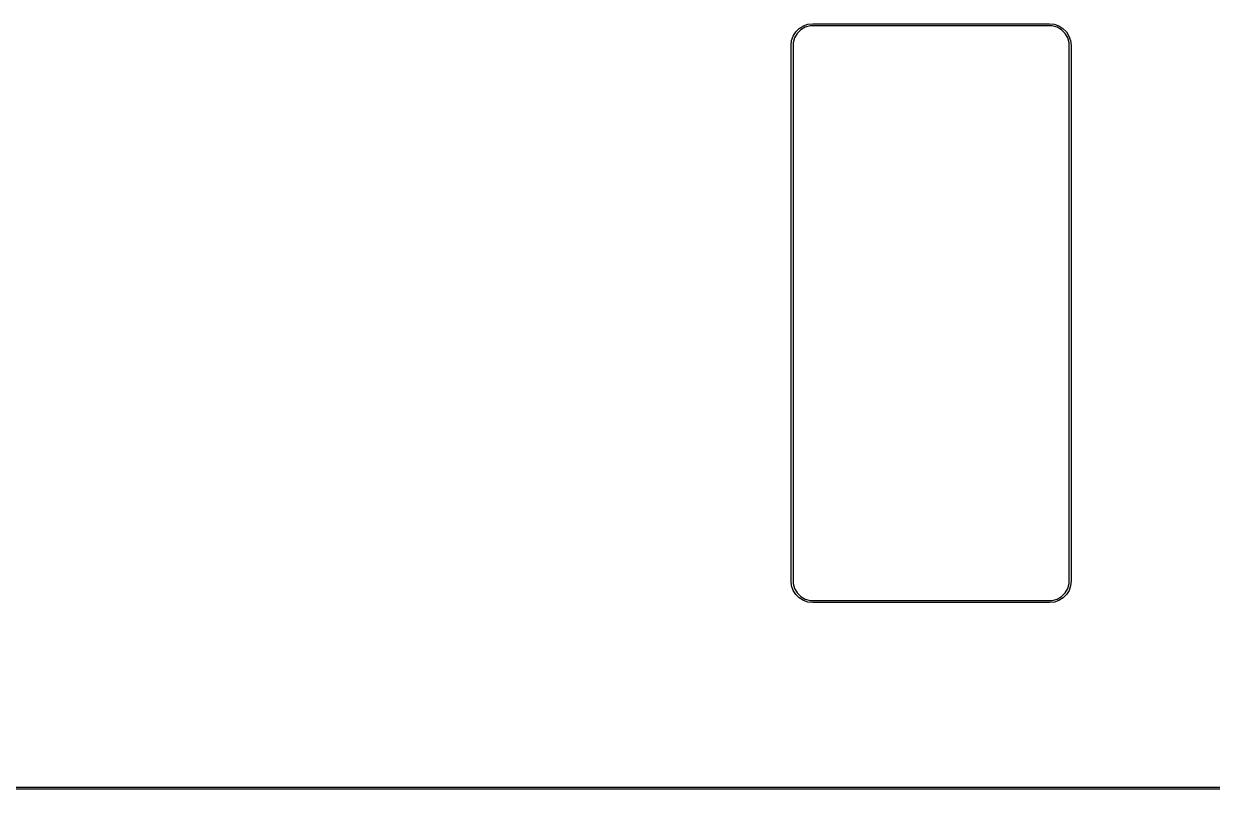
# Model space of a CAD drawing. Header units: millimetres. Extents: x 53 to 494, y -224 to -59.
# Drawn here: x 216.69 to 245.54, y -224.06 to -205.49 of the extents above; entities that cross this region are included whole.
import ezdxf

# ---------------------------------------------------------------- set-up
doc = ezdxf.new("R2010")
doc.units = ezdxf.units.MM
for name, color, linetype, true_color in [('Edge.Cuts', 254, 'CONTINUOUS', 0xd0d2cd), ('F.Courtyard', 6, 'CONTINUOUS', 0xff26e2), ('User.Eco2', 31, 'CONTINUOUS', 0xd8c852)]:
    doc.layers.add(name, color=color, linetype=linetype, true_color=true_color)

msp = doc.modelspace()

# ---------------------------------------------------------------- linework, layer by layer
at = {"layer": 'Edge.Cuts', "linetype": 'CONTINUOUS'}
for p, q in [((235.370051, -205.782217), (235.432599, -205.682678)), ((235.462965, -205.718353), (235.400429, -205.826664)), ((235.432599, -205.682678), (235.515727, -205.59955)), ((235.551402, -205.629916), (235.462965, -205.718353)), ((235.515727, -205.59955), (235.615266, -205.537002)), ((235.659713, -205.56738), (235.551402, -205.629916)), ((235.615266, -205.537002), (235.726228, -205.49817)), ((235.780518, -205.535005), (235.659713, -205.56738)), ((235.726228, -205.49817), (235.843048, -205.485001)), ((235.843052, -205.535001), (235.780518, -205.535005)), ((235.843048, -205.485001), (235.84305, -205.485001)), ((235.84305, -205.485001), (241.591839, -205.485001)), ((241.591839, -205.535001), (235.843052, -205.535001)), ((241.591839, -205.485001), (241.708663, -205.498163)), ((241.654374, -205.535), (241.591839, -205.535001)), ((241.775183, -205.56737), (241.654374, -205.535)), ((241.708663, -205.498163), (241.819629, -205.536991)), ((241.883497, -205.629905), (241.775183, -205.56737)), ((241.819629, -205.536991), (241.919172, -205.599538)), ((241.971935, -205.718343), (241.883497, -205.629905)), ((241.919172, -205.599538), (242.002302, -205.682668)), ((242.03447, -205.826657), (241.971935, -205.718343)), ((242.002302, -205.682668), (242.064849, -205.782211)), ((235.31805, -206.009999), (235.331219, -205.893179)), ((235.31805, -206.010001), (235.31805, -206.009999)), ((235.31805, -219.010001), (235.31805, -206.010001)), ((235.331219, -205.893179), (235.370051, -205.782217)), ((235.368054, -205.947469), (235.36805, -206.009999)), ((235.36805, -206.009999), (235.36805, -206.010001)), ((235.36805, -206.010001), (235.36805, -219.009999)), ((235.400429, -205.826664), (235.368054, -205.947469)), ((242.06684, -205.947466), (242.03447, -205.826657)), ((242.064849, -205.782211), (242.103677, -205.893177)), ((242.066839, -206.010001), (242.06684, -205.947466)), ((242.066839, -206.010003), (242.066839, -206.010001)), ((242.06805, -219.009999), (242.066839, -206.010003)), ((242.103677, -205.893177), (242.116838, -206.009996)), ((242.116838, -206.009996), (242.116839, -206.009999)), ((242.116839, -206.009999), (242.11805, -219.009999)), ((235.31805, -219.010002), (235.31805, -219.010001)), ((235.331215, -219.126824), (235.31805, -219.010002)), ((235.36805, -219.009999), (235.36805, -219.01)), ((235.36805, -219.01), (235.368051, -219.072535)), ((242.068046, -219.072533), (242.06805, -219.009999)), ((242.11805, -219.010003), (242.10488, -219.126823)), ((242.11805, -219.009999), (242.118049, -219.010001)), ((242.118049, -219.010001), (242.11805, -219.010003)), ((235.370045, -219.237788), (235.331215, -219.126824)), ((235.368051, -219.072535), (235.400424, -219.193342)), ((235.432593, -219.33733), (235.370045, -219.237788)), ((235.400424, -219.193342), (235.462959, -219.301654)), ((235.462959, -219.301654), (235.551397, -219.390092)), ((241.884697, -219.390084), (241.973133, -219.301648)), ((241.973133, -219.301648), (242.03567, -219.193338)), ((242.066048, -219.237784), (242.0035, -219.337324)), ((242.03567, -219.193338), (242.068046, -219.072533)), ((242.10488, -219.126823), (242.066048, -219.237784)), ((235.515721, -219.420458), (235.432593, -219.33733)), ((235.615263, -219.483006), (235.515721, -219.420458)), ((235.551397, -219.390092), (235.659709, -219.452627)), ((235.726227, -219.521836), (235.615263, -219.483006)), ((235.659709, -219.452627), (235.780516, -219.485)), ((235.843049, -219.535001), (235.726227, -219.521836)), ((235.780516, -219.485), (235.843051, -219.485001)), ((235.84305, -219.535001), (235.843049, -219.535)), ((235.843049, -219.535), (235.843049, -219.535001)), ((241.59305, -219.535001), (235.84305, -219.535001)), ((235.843051, -219.485001), (241.593048, -219.485001)), ((241.593048, -219.485001), (241.655582, -219.484997)), ((241.593051, -219.535), (241.59305, -219.535001)), ((241.593052, -219.535001), (241.593051, -219.535)), ((241.709872, -219.521831), (241.593052, -219.535001)), ((241.655582, -219.484997), (241.776387, -219.452621)), ((241.820833, -219.482999), (241.709872, -219.521831)), ((241.776387, -219.452621), (241.884697, -219.390084)), ((241.920373, -219.420451), (241.820833, -219.482999)), ((242.0035, -219.337324), (241.920373, -219.420451)), ((493.5, -224.065), (53.5, -224.065)), ((53.525, -224.015), (493.475, -224.015))]:
    msp.add_line(p, q, dxfattribs=at)
at = {"layer": 'F.Courtyard', "linetype": 'CONTINUOUS'}
for p, q in [((235.370051, -205.782217), (235.432599, -205.682678)), ((235.462965, -205.718353), (235.400429, -205.826664)), ((235.432599, -205.682678), (235.515727, -205.59955)), ((235.551402, -205.629916), (235.462965, -205.718353)), ((235.515727, -205.59955), (235.615266, -205.537002)), ((235.659713, -205.56738), (235.551402, -205.629916)), ((235.615266, -205.537002), (235.726228, -205.49817)), ((235.780518, -205.535005), (235.659713, -205.56738)), ((235.726228, -205.49817), (235.843048, -205.485001)), ((235.843052, -205.535001), (235.780518, -205.535005)), ((235.843048, -205.485001), (235.84305, -205.485001)), ((235.84305, -205.485001), (241.591839, -205.485001)), ((241.591839, -205.535001), (235.843052, -205.535001)), ((241.591839, -205.485001), (241.708663, -205.498163)), ((241.654374, -205.535), (241.591839, -205.535001)), ((241.775183, -205.56737), (241.654374, -205.535)), ((241.708663, -205.498163), (241.819629, -205.536991)), ((241.883497, -205.629905), (241.775183, -205.56737)), ((241.819629, -205.536991), (241.919172, -205.599538)), ((241.971935, -205.718343), (241.883497, -205.629905)), ((241.919172, -205.599538), (242.002302, -205.682668)), ((242.03447, -205.826657), (241.971935, -205.718343)), ((242.002302, -205.682668), (242.064849, -205.782211)), ((235.31805, -206.009999), (235.331219, -205.893179)), ((235.31805, -206.010001), (235.31805, -206.009999)), ((235.31805, -219.010001), (235.31805, -206.010001)), ((235.331219, -205.893179), (235.370051, -205.782217)), ((235.368054, -205.947469), (235.36805, -206.009999)), ((235.36805, -206.009999), (235.36805, -206.010001)), ((235.36805, -206.010001), (235.36805, -219.009999)), ((235.400429, -205.826664), (235.368054, -205.947469)), ((242.06684, -205.947466), (242.03447, -205.826657)), ((242.064849, -205.782211), (242.103677, -205.893177)), ((242.066839, -206.010001), (242.06684, -205.947466)), ((242.066839, -206.010003), (242.066839, -206.010001)), ((242.06805, -219.009999), (242.066839, -206.010003)), ((242.103677, -205.893177), (242.116838, -206.009996)), ((242.116838, -206.009996), (242.116839, -206.009999)), ((242.116839, -206.009999), (242.11805, -219.009999)), ((235.31805, -219.010002), (235.31805, -219.010001)), ((235.331215, -219.126824), (235.31805, -219.010002)), ((235.36805, -219.009999), (235.36805, -219.01)), ((235.36805, -219.01), (235.368051, -219.072535)), ((242.068046, -219.072533), (242.06805, -219.009999)), ((242.11805, -219.010003), (242.10488, -219.126823)), ((242.11805, -219.009999), (242.118049, -219.010001)), ((242.118049, -219.010001), (242.11805, -219.010003)), ((235.370045, -219.237788), (235.331215, -219.126824)), ((235.368051, -219.072535), (235.400424, -219.193342)), ((235.432593, -219.33733), (235.370045, -219.237788)), ((235.400424, -219.193342), (235.462959, -219.301654)), ((235.462959, -219.301654), (235.551397, -219.390092)), ((241.884697, -219.390084), (241.973133, -219.301648)), ((241.973133, -219.301648), (242.03567, -219.193338)), ((242.066048, -219.237784), (242.0035, -219.337324)), ((242.03567, -219.193338), (242.068046, -219.072533)), ((242.10488, -219.126823), (242.066048, -219.237784)), ((235.515721, -219.420458), (235.432593, -219.33733)), ((235.615263, -219.483006), (235.515721, -219.420458)), ((235.551397, -219.390092), (235.659709, -219.452627)), ((235.726227, -219.521836), (235.615263, -219.483006)), ((235.659709, -219.452627), (235.780516, -219.485)), ((235.843049, -219.535001), (235.726227, -219.521836)), ((235.780516, -219.485), (235.843051, -219.485001)), ((235.84305, -219.535001), (235.843049, -219.535)), ((235.843049, -219.535), (235.843049, -219.535001)), ((241.59305, -219.535001), (235.84305, -219.535001)), ((235.843051, -219.485001), (241.593048, -219.485001)), ((241.593048, -219.485001), (241.655582, -219.484997)), ((241.593051, -219.535), (241.59305, -219.535001)), ((241.593052, -219.535001), (241.593051, -219.535)), ((241.709872, -219.521831), (241.593052, -219.535001)), ((241.655582, -219.484997), (241.776387, -219.452621)), ((241.820833, -219.482999), (241.709872, -219.521831)), ((241.776387, -219.452621), (241.884697, -219.390084)), ((241.920373, -219.420451), (241.820833, -219.482999)), ((242.0035, -219.337324), (241.920373, -219.420451)), ((493.5, -224.065), (53.5, -224.065)), ((53.525, -224.015), (493.475, -224.015))]:
    msp.add_line(p, q, dxfattribs=at)
at = {"layer": 'User.Eco2', "linetype": 'CONTINUOUS'}
for p, q in [((235.370051, -205.782217), (235.432599, -205.682678)), ((235.462965, -205.718353), (235.400429, -205.826664)), ((235.432599, -205.682678), (235.515727, -205.59955)), ((235.551402, -205.629916), (235.462965, -205.718353)), ((235.515727, -205.59955), (235.615266, -205.537002)), ((235.659713, -205.56738), (235.551402, -205.629916)), ((235.615266, -205.537002), (235.726228, -205.49817)), ((235.780518, -205.535005), (235.659713, -205.56738)), ((235.726228, -205.49817), (235.843048, -205.485001)), ((235.843052, -205.535001), (235.780518, -205.535005)), ((235.843048, -205.485001), (235.84305, -205.485001)), ((235.84305, -205.485001), (241.591839, -205.485001)), ((241.591839, -205.535001), (235.843052, -205.535001)), ((241.591839, -205.485001), (241.708663, -205.498163)), ((241.654374, -205.535), (241.591839, -205.535001)), ((241.775183, -205.56737), (241.654374, -205.535)), ((241.708663, -205.498163), (241.819629, -205.536991)), ((241.883497, -205.629905), (241.775183, -205.56737)), ((241.819629, -205.536991), (241.919172, -205.599538)), ((241.971935, -205.718343), (241.883497, -205.629905)), ((241.919172, -205.599538), (242.002302, -205.682668)), ((242.03447, -205.826657), (241.971935, -205.718343)), ((242.002302, -205.682668), (242.064849, -205.782211)), ((235.31805, -206.009999), (235.331219, -205.893179)), ((235.31805, -206.010001), (235.31805, -206.009999)), ((235.31805, -219.010001), (235.31805, -206.010001)), ((235.331219, -205.893179), (235.370051, -205.782217)), ((235.368054, -205.947469), (235.36805, -206.009999)), ((235.36805, -206.009999), (235.36805, -206.010001)), ((235.36805, -206.010001), (235.36805, -219.009999)), ((235.400429, -205.826664), (235.368054, -205.947469)), ((242.06684, -205.947466), (242.03447, -205.826657)), ((242.064849, -205.782211), (242.103677, -205.893177)), ((242.066839, -206.010001), (242.06684, -205.947466)), ((242.066839, -206.010003), (242.066839, -206.010001)), ((242.06805, -219.009999), (242.066839, -206.010003)), ((242.103677, -205.893177), (242.116838, -206.009996)), ((242.116838, -206.009996), (242.116839, -206.009999)), ((242.116839, -206.009999), (242.11805, -219.009999)), ((235.31805, -219.010002), (235.31805, -219.010001)), ((235.331215, -219.126824), (235.31805, -219.010002)), ((235.36805, -219.009999), (235.36805, -219.01)), ((235.36805, -219.01), (235.368051, -219.072535)), ((242.068046, -219.072533), (242.06805, -219.009999)), ((242.11805, -219.010003), (242.10488, -219.126823)), ((242.11805, -219.009999), (242.118049, -219.010001)), ((242.118049, -219.010001), (242.11805, -219.010003)), ((235.370045, -219.237788), (235.331215, -219.126824)), ((235.368051, -219.072535), (235.400424, -219.193342)), ((235.432593, -219.33733), (235.370045, -219.237788)), ((235.400424, -219.193342), (235.462959, -219.301654)), ((235.462959, -219.301654), (235.551397, -219.390092)), ((241.884697, -219.390084), (241.973133, -219.301648)), ((241.973133, -219.301648), (242.03567, -219.193338)), ((242.066048, -219.237784), (242.0035, -219.337324)), ((242.03567, -219.193338), (242.068046, -219.072533)), ((242.10488, -219.126823), (242.066048, -219.237784)), ((235.515721, -219.420458), (235.432593, -219.33733)), ((235.615263, -219.483006), (235.515721, -219.420458)), ((235.551397, -219.390092), (235.659709, -219.452627)), ((235.726227, -219.521836), (235.615263, -219.483006)), ((235.659709, -219.452627), (235.780516, -219.485)), ((235.843049, -219.535001), (235.726227, -219.521836)), ((235.780516, -219.485), (235.843051, -219.485001)), ((235.84305, -219.535001), (235.843049, -219.535)), ((235.843049, -219.535), (235.843049, -219.535001)), ((241.59305, -219.535001), (235.84305, -219.535001)), ((235.843051, -219.485001), (241.593048, -219.485001)), ((241.593048, -219.485001), (241.655582, -219.484997)), ((241.593051, -219.535), (241.59305, -219.535001)), ((241.593052, -219.535001), (241.593051, -219.535)), ((241.709872, -219.521831), (241.593052, -219.535001)), ((241.655582, -219.484997), (241.776387, -219.452621)), ((241.820833, -219.482999), (241.709872, -219.521831)), ((241.776387, -219.452621), (241.884697, -219.390084)), ((241.920373, -219.420451), (241.820833, -219.482999)), ((242.0035, -219.337324), (241.920373, -219.420451)), ((493.5, -224.065), (53.5, -224.065)), ((53.525, -224.015), (493.475, -224.015))]:
    msp.add_line(p, q, dxfattribs=at)

doc.saveas('drawing.dxf')
